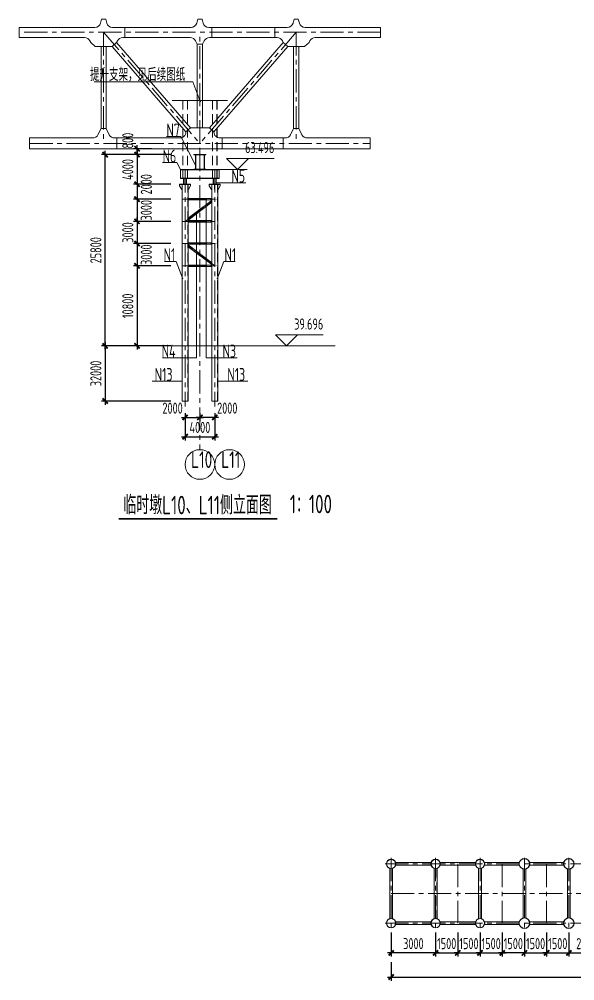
# Model space of a CAD drawing. Extents: x -2876908 to 633791, y -1383861 to 872234.
# Drawn here: x -1513209 to -1438187, y -1079508 to -949781 of the extents above; entities that cross this region are included whole.
import ezdxf
from ezdxf.enums import TextEntityAlignment as Align

# ---------------------------------------------------------------- set-up
doc = ezdxf.new("R2010")
doc.units = 0
doc.header["$LTSCALE"] = 5
doc.header["$MEASUREMENT"] = 0
for name, pattern in [('CENTER', [2, 1.25, -0.25, 0.25, -0.25]), ('DASH', [0.35, 0.25, -0.1]), ('DASHED', [0.75, 0.5, -0.25])]:
    doc.linetypes.add(name, pattern=pattern)
doc.layers.get('0').update_dxf_attribs({"linetype": 'CONTINUOUS', "lineweight": 25})
doc.layers.get('DEFPOINTS').update_dxf_attribs({"color": 35, "linetype": 'CONTINUOUS', "lineweight": 13})
for name, color, linetype, lineweight in [('3中心线', 6, 'CENTER', 18), ('4虚线', 2, 'DASHED', 18), ('5标注', 3, 'CONTINUOUS', 15), ('6文本', 7, 'CONTINUOUS', 15), ('7边界线', 8, 'CONTINUOUS', 15), ('8轮廓线', 4, 'CONTINUOUS', 15), ('DIM', 3, 'CONTINUOUS', 0), ('REIND', 1, 'CONTINUOUS', 0), ('THIN', 7, 'CONTINUOUS', 0)]:
    doc.layers.add(name, color=color, linetype=linetype, lineweight=lineweight)
doc.layers.add('M_Dim', color=3, linetype='CONTINUOUS')
doc.styles.add('TSSD_Dimension', font='tssdeng.shx', dxfattribs={"width": 0.7, "bigfont": 'hztxt.shx'})
doc.styles.add('TSSD_NORM', font='tssdeng.shx', dxfattribs={"width": 0.7, "bigfont": 'hztxt.shx'})
doc.dimstyles.new('SJSYB-(50)$7', dxfattribs={"dimscale": 50, "dimtxt": 3.5, "dimasz": 1.5, "dimexe": 1, "dimexo": 1, "dimgap": 0.65, "dimtad": 1, "dimdec": 0, "dimzin": 0, "dimdsep": 46, "dimtxsty": 'TSSD_NORM', "dimblk": 'OBLIQUE', "dimcen": 0, "dimclrd": 256, "dimclre": 256, "dimclrt": 7, "dimadec": 0, "dimazin": 0, "dimtfac": 1, "dimtdec": 0, "dimtmove": 1, "dimatfit": 3, "dimldrblk": 'NONE', "dimfxl": 4, "dimfxlon": 1, "dimtolj": 1, "dimtzin": 0, "dimlwd": -1, "dimlwe": -1, "dimarcsym": 0})
doc.dimstyles.new('TSSD_100_100', dxfattribs={"dimtxt": 300, "dimasz": 100, "dimexe": 100, "dimexo": 250, "dimgap": 100, "dimtad": 1, "dimdec": 0, "dimzin": 0, "dimdsep": 46, "dimtxsty": 'TSSD_Dimension', "dimblk": 'ARCHTICK', "dimblk1": 'ARCHTICK', "dimblk2": 'ARCHTICK', "dimcen": 0, "dimdle": 100, "dimclrt": 7, "dimadec": 0, "dimazin": 0, "dimtfac": 1, "dimtdec": 0, "dimtix": 1, "dimtmove": 2, "dimatfit": 3, "dimfxl": 1, "dimtolj": 1, "dimtzin": 0, "dimarcsym": 0})

# ---------------------------------------------------------------- blocks, each defined once
blk = doc.blocks.new('LD')
at = {"layer": '3中心线', "ltscale": 500}
for p, q in [((-1150479, 4371), (-1199282, 4371)), ((-1187880, 4371), (-1174880, -10629)), ((-1187880, 4371), (-1187880, -10629)), ((-1174880, -10629), (-1174880, 4371)), ((-1161880, 4371), (-1174880, -10629)), ((-1161880, 4371), (-1161880, -10629)), ((-1197887, -10629), (-1151874, -10629))]:
    blk.add_line(p, q, dxfattribs=at)
at = {"layer": '8轮廓线'}
for p, q in [((-1188165, 6114), (-1188307, 5589)), ((-1188165, 6114), (-1187596, 6114)), ((-1187596, 6114), (-1187455, 5593)), ((-1175165, 6118), (-1175307, 5593)), ((-1175165, 6118), (-1174596, 6118)), ((-1174596, 6118), (-1174454, 5593)), ((-1162165, 6114), (-1162306, 5593)), ((-1162165, 6114), (-1161596, 6114)), ((-1161596, 6114), (-1161454, 5589)), ((-1189079, 4999), (-1199282, 4999)), ((-1199282, 4999), (-1199282, 3649)), ((-1185001, 5003), (-1186682, 5003)), ((-1185001, 5003), (-1176479, 5003)), ((-1185001, 5003), (-1185001, 3653)), ((-1176079, 5003), (-1176479, 5003)), ((-1173282, 5003), (-1173681, 5003)), ((-1164760, 5003), (-1173282, 5003)), ((-1173282, 5003), (-1173282, 3653)), ((-1163078, 5003), (-1164760, 5003)), ((-1164760, 5003), (-1164760, 3653)), ((-1159003, 4999), (-1160681, 4999)), ((-1159003, 4999), (-1150479, 4999)), ((-1150479, 4999), (-1150479, 3649)), ((-1199282, 3649), (-1190758, 3649)), ((-1190458, 3649), (-1190758, 3649)), ((-1189624, 2970), (-1189742, 3206)), ((-1189019, 2446), (-1189624, 2970)), ((-1186741, 2446), (-1186137, 2970)), ((-1186137, 2970), (-1186016, 3210)), ((-1186137, 2970), (-1176169, -8531)), ((-1185301, 3653), (-1185001, 3653)), ((-1176479, 3653), (-1185001, 3653)), ((-1176479, 3653), (-1176179, 3653)), ((-1175463, 3210), (-1175230, 2744)), ((-1175230, 2744), (-1175230, -8531)), ((-1175230, 2744), (-1174530, 2744)), ((-1174297, 3210), (-1174530, 2744)), ((-1174530, 2744), (-1174530, -8531)), ((-1163624, 2970), (-1173591, -8531)), ((-1173282, 3653), (-1173582, 3653)), ((-1173282, 3653), (-1164760, 3653)), ((-1164460, 3653), (-1164760, 3653)), ((-1163624, 2970), (-1163744, 3210)), ((-1163019, 2446), (-1163624, 2970)), ((-1160741, 2446), (-1160137, 2970)), ((-1160137, 2970), (-1160018, 3206)), ((-1159303, 3649), (-1159003, 3649)), ((-1150479, 3649), (-1159003, 3649)), ((-1189019, 2446), (-1186741, 2446)), ((-1188230, 2446), (-1188230, -8636)), ((-1187530, 2446), (-1187530, -8636)), ((-1186741, 2446), (-1176774, -9055)), ((-1163019, 2446), (-1172987, -9055)), ((-1163019, 2446), (-1160741, 2446)), ((-1162230, 2446), (-1162230, -8636)), ((-1161530, 2446), (-1161530, -8636)), ((-1188644, -9463), (-1188230, -8636)), ((-1188230, -8636), (-1187530, -8636)), ((-1187117, -9463), (-1187530, -8636)), ((-1176169, -8531), (-1176774, -9055)), ((-1176774, -9055), (-1176774, -9105)), ((-1176169, -8531), (-1173591, -8531)), ((-1173591, -8531), (-1172987, -9055)), ((-1172987, -9055), (-1172987, -9105)), ((-1162644, -9463), (-1162230, -8636)), ((-1162230, -8636), (-1161530, -8636)), ((-1161117, -9463), (-1161530, -8636)), ((-1197887, -9905), (-1197887, -11353)), ((-1197887, -9905), (-1189659, -9905)), ((-1189659, -9905), (-1189359, -9905)), ((-1186101, -9905), (-1186401, -9905)), ((-1186101, -9905), (-1186101, -11353)), ((-1186101, -9905), (-1177874, -9905)), ((-1177874, -9905), (-1177574, -9905)), ((-1171887, -9905), (-1172187, -9905)), ((-1171887, -9905), (-1171887, -11353)), ((-1163659, -9905), (-1171887, -9905)), ((-1163659, -9905), (-1163359, -9905)), ((-1163659, -9905), (-1163659, -11353)), ((-1160101, -9905), (-1160401, -9905)), ((-1160101, -9905), (-1151874, -9905)), ((-1151874, -9905), (-1151874, -11353)), ((-1186101, -11353), (-1197887, -11353)), ((-1171887, -11353), (-1186101, -11353)), ((-1171887, -11353), (-1160101, -11353)), ((-1151874, -11353), (-1160101, -11353))]:
    blk.add_line(p, q, dxfattribs=at)
for centre, start, end in [((-1189079, 5799), 270, 344.82495), ((-1186682, 5803), 195.17505, 270), ((-1176079, 5803), 270, 344.82495), ((-1173681, 5803), 195.17505, 270), ((-1163078, 5803), 270, 344.82495), ((-1160681, 5799), 195.17505, 270), ((-1190458, 2849), 26.56505, 90), ((-1185301, 2853), 90, 153.43495), ((-1176179, 2853), 26.56505, 90), ((-1173582, 2853), 90, 153.43495), ((-1164460, 2853), 26.56505, 90), ((-1159303, 2849), 90, 153.43495), ((-1189359, -9105), 270, 333.43495), ((-1186401, -9105), 206.56505, 270), ((-1177574, -9105), 269.99825, 0), ((-1172187, -9105), 180, 270.00175), ((-1163359, -9105), 270, 333.43495), ((-1160401, -9105), 206.56505, 270)]:
    blk.add_arc(centre, 800, start, end, dxfattribs=at)
blk = doc.blocks.new('_ArchTick')
at = {"color": 0, "linetype": 'ByBlock', "const_width": 0.5}
blk.add_lwpolyline([(-0.71, -0.71), (0.71, 0.71)], dxfattribs=at)
blk = doc.blocks.new('*D2495')
at = {"layer": 'DEFPOINTS', "color": 0, "transparency": 16777216}
for p in [(-1491472, -993853), (-1501609, -1001292), (-1491472, -1001292)]:
    blk.add_point(p, dxfattribs=at)
at = {"layer": 'DIM', "color": 0, "lineweight": -2, "transparency": 16777216}
for p, q in [((-1501609, -993353), (-1501609, -1001792)), ((-1492722, -993853), (-1502109, -993853)), ((-1492722, -1001292), (-1502109, -1001292))]:
    blk.add_line(p, q, dxfattribs=at)
at = {"layer": 'DIM', "color": 0, "lineweight": -2, "transparency": 16777216, "xscale": 500, "yscale": 500, "zscale": 500}
for p, rotation in [((-1501609, -993853), 90), ((-1501609, -1001292), 270)]:
    blk.add_blockref('_ArchTick', p, dxfattribs=dict(at, rotation=rotation))
at = {"layer": 'DIM', "color": 7, "transparency": 16777216, "insert": (-1502859, -997573), "char_height": 1500, "attachment_point": 5, "rotation": 90, "style": 'TSSD_Dimension'}
blk.add_mtext('\\A1;32000', dxfattribs=at)
blk = doc.blocks.new('*D2496')
at = {"layer": 'DEFPOINTS', "color": 0, "transparency": 16777216}
for p in [(-1491472, -968052), (-1497298, -972052), (-1491472, -972052)]:
    blk.add_point(p, dxfattribs=at)
at = {"layer": 'DIM', "color": 0, "lineweight": -2, "transparency": 16777216}
for p, q in [((-1497298, -967552), (-1497298, -972552)), ((-1492722, -968052), (-1497798, -968052)), ((-1492722, -972052), (-1497798, -972052))]:
    blk.add_line(p, q, dxfattribs=at)
at = {"layer": 'DIM', "color": 0, "lineweight": -2, "transparency": 16777216, "xscale": 500, "yscale": 500, "zscale": 500}
for p, rotation in [((-1497298, -968052), 90), ((-1497298, -972052), 270)]:
    blk.add_blockref('_ArchTick', p, dxfattribs=dict(at, rotation=rotation))
at = {"layer": 'DIM', "color": 7, "transparency": 16777216, "insert": (-1498548, -970052), "char_height": 1500, "attachment_point": 5, "rotation": 90, "style": 'TSSD_Dimension'}
blk.add_mtext('\\A1;4000', dxfattribs=at)
blk = doc.blocks.new('*D2497')
at = {"layer": 'DEFPOINTS', "color": 0, "transparency": 16777216}
for p in [(-1491472, -974052), (-1497298, -977052), (-1491472, -977052)]:
    blk.add_point(p, dxfattribs=at)
at = {"layer": 'DIM', "color": 0, "lineweight": -2, "transparency": 16777216}
for p, q in [((-1492722, -974052), (-1497798, -974052)), ((-1497298, -973552), (-1497298, -977552)), ((-1492722, -977052), (-1497798, -977052))]:
    blk.add_line(p, q, dxfattribs=at)
at = {"layer": 'DIM', "color": 0, "lineweight": -2, "transparency": 16777216, "xscale": 500, "yscale": 500, "zscale": 500}
for p, rotation in [((-1497298, -974052), 90), ((-1497298, -977052), 270)]:
    blk.add_blockref('_ArchTick', p, dxfattribs=dict(at, rotation=rotation))
at = {"layer": 'DIM', "color": 7, "transparency": 16777216, "insert": (-1496048, -975552), "char_height": 1500, "attachment_point": 5, "rotation": 90, "style": 'TSSD_Dimension'}
blk.add_mtext('\\A1;3000', dxfattribs=at)
blk = doc.blocks.new('*D2498')
at = {"layer": 'DEFPOINTS', "color": 0, "transparency": 16777216}
for p in [(-1491472, -977052), (-1497298, -980052), (-1491472, -980052)]:
    blk.add_point(p, dxfattribs=at)
at = {"layer": 'DIM', "color": 0, "lineweight": -2, "transparency": 16777216}
for p, q in [((-1497298, -977052), (-1497298, -976552)), ((-1492722, -977052), (-1497798, -977052)), ((-1497298, -977052), (-1497298, -980052)), ((-1492722, -980052), (-1497798, -980052)), ((-1497298, -980052), (-1497298, -980552))]:
    blk.add_line(p, q, dxfattribs=at)
at = {"layer": 'DIM', "color": 0, "lineweight": -2, "transparency": 16777216, "xscale": 500, "yscale": 500, "zscale": 500}
for p, rotation in [((-1497298, -977052), 270), ((-1497298, -980052), 90)]:
    blk.add_blockref('_ArchTick', p, dxfattribs=dict(at, rotation=rotation))
at = {"layer": 'DIM', "color": 7, "transparency": 16777216, "insert": (-1498548, -978552), "char_height": 1500, "attachment_point": 5, "rotation": 90, "style": 'TSSD_Dimension'}
blk.add_mtext('\\A1;3000', dxfattribs=at)
blk = doc.blocks.new('*D2499')
at = {"layer": 'DEFPOINTS', "color": 0, "transparency": 16777216}
for p in [(-1491472, -980052), (-1497298, -983052), (-1491472, -983052)]:
    blk.add_point(p, dxfattribs=at)
at = {"layer": 'DIM', "color": 0, "lineweight": -2, "transparency": 16777216}
for p, q in [((-1492722, -980052), (-1497798, -980052)), ((-1497298, -979552), (-1497298, -983552)), ((-1492722, -983052), (-1497798, -983052))]:
    blk.add_line(p, q, dxfattribs=at)
at = {"layer": 'DIM', "color": 0, "lineweight": -2, "transparency": 16777216, "xscale": 500, "yscale": 500, "zscale": 500}
for p, rotation in [((-1497298, -980052), 90), ((-1497298, -983052), 270)]:
    blk.add_blockref('_ArchTick', p, dxfattribs=dict(at, rotation=rotation))
at = {"layer": 'DIM', "color": 7, "transparency": 16777216, "insert": (-1496048, -981552), "char_height": 1500, "attachment_point": 5, "rotation": 90, "style": 'TSSD_Dimension'}
blk.add_mtext('\\A1;3000', dxfattribs=at)
blk = doc.blocks.new('*D2500')
at = {"layer": 'DEFPOINTS', "color": 0, "transparency": 16777216}
for p in [(-1491472, -983052), (-1497298, -993852), (-1491472, -993852)]:
    blk.add_point(p, dxfattribs=at)
at = {"layer": 'DIM', "color": 0, "lineweight": -2, "transparency": 16777216}
for p, q in [((-1492722, -983052), (-1497798, -983052)), ((-1497298, -982552), (-1497298, -994352)), ((-1492722, -993852), (-1497798, -993852))]:
    blk.add_line(p, q, dxfattribs=at)
at = {"layer": 'DIM', "color": 0, "lineweight": -2, "transparency": 16777216, "xscale": 500, "yscale": 500, "zscale": 500}
for p, rotation in [((-1497298, -983052), 90), ((-1497298, -993852), 270)]:
    blk.add_blockref('_ArchTick', p, dxfattribs=dict(at, rotation=rotation))
at = {"layer": 'DIM', "color": 7, "transparency": 16777216, "insert": (-1498548, -988452), "char_height": 1500, "attachment_point": 5, "rotation": 90, "style": 'TSSD_Dimension'}
blk.add_mtext('\\A1;10800', dxfattribs=at)
blk = doc.blocks.new('*D2501')
at = {"layer": 'DEFPOINTS', "color": 0, "transparency": 16777216}
for p in [(-1497298, -967252), (-1494105, -967252), (-1494105, -968052)]:
    blk.add_point(p, dxfattribs=at)
at = {"layer": 'DIM', "color": 0, "lineweight": -2, "transparency": 16777216}
for p, q in [((-1495355, -967252), (-1497798, -967252)), ((-1497298, -967252), (-1497298, -966752)), ((-1497298, -968052), (-1497298, -967252)), ((-1495355, -968052), (-1497798, -968052)), ((-1497298, -968052), (-1497298, -968552))]:
    blk.add_line(p, q, dxfattribs=at)
at = {"layer": 'DIM', "color": 0, "lineweight": -2, "transparency": 16777216, "xscale": 500, "yscale": 500, "zscale": 500}
for p, rotation in [((-1497298, -967252), 270), ((-1497298, -968052), 90)]:
    blk.add_blockref('_ArchTick', p, dxfattribs=dict(at, rotation=rotation))
at = {"layer": 'DIM', "color": 7, "transparency": 16777216, "insert": (-1498548, -966162), "char_height": 1500, "attachment_point": 5, "rotation": 90, "style": 'TSSD_Dimension'}
blk.add_mtext('\\A1;800', dxfattribs=at)
blk = doc.blocks.new('*D2502')
at = {"layer": 'DEFPOINTS', "color": 0, "transparency": 16777216}
for p in [(-1501609, -968052), (-1494105, -968052), (-1494105, -993852)]:
    blk.add_point(p, dxfattribs=at)
at = {"layer": 'DIM', "color": 0, "lineweight": -2, "transparency": 16777216}
for p, q in [((-1501609, -994352), (-1501609, -967552)), ((-1495355, -968052), (-1502109, -968052)), ((-1495355, -993852), (-1502109, -993852))]:
    blk.add_line(p, q, dxfattribs=at)
at = {"layer": 'DIM', "color": 0, "lineweight": -2, "transparency": 16777216, "xscale": 500, "yscale": 500, "zscale": 500}
for p, rotation in [((-1501609, -968052), 90), ((-1501609, -993852), 270)]:
    blk.add_blockref('_ArchTick', p, dxfattribs=dict(at, rotation=rotation))
at = {"layer": 'DIM', "color": 7, "transparency": 16777216, "insert": (-1502859, -980952), "char_height": 1500, "attachment_point": 5, "rotation": 90, "style": 'TSSD_Dimension'}
blk.add_mtext('\\A1;25800', dxfattribs=at)
blk = doc.blocks.new('*D2503')
at = {"layer": 'DEFPOINTS', "color": 0, "transparency": 16777216}
for p in [(-1490807, -1001692), (-1488807, -1001692), (-1488807, -1003500)]:
    blk.add_point(p, dxfattribs=at)
at = {"layer": 'DIM', "color": 0, "lineweight": -2, "transparency": 16777216}
for p, q in [((-1491307, -1003500), (-1488307, -1003500)), ((-1490807, -1002942), (-1490807, -1004000)), ((-1488807, -1002942), (-1488807, -1004000))]:
    blk.add_line(p, q, dxfattribs=at)
at = {"layer": 'DIM', "color": 0, "lineweight": -2, "transparency": 16777216, "xscale": 500, "yscale": 500, "zscale": 500, "rotation": 180}
blk.add_blockref('_ArchTick', (-1490807, -1003500), dxfattribs=at)
at = {"layer": 'DIM', "color": 0, "lineweight": -2, "transparency": 16777216, "xscale": 500, "yscale": 500, "zscale": 500}
blk.add_blockref('_ArchTick', (-1488807, -1003500), dxfattribs=at)
at = {"layer": 'DIM', "color": 7, "transparency": 16777216, "insert": (-1492501, -1002250), "char_height": 1500, "attachment_point": 5, "style": 'TSSD_Dimension'}
blk.add_mtext('\\A1;2000', dxfattribs=at)
blk = doc.blocks.new('*D2504')
at = {"layer": 'DEFPOINTS', "color": 0, "transparency": 16777216}
for p in [(-1488807, -1001692), (-1486807, -1001692), (-1488807, -1003500)]:
    blk.add_point(p, dxfattribs=at)
at = {"layer": 'DIM', "color": 0, "lineweight": -2, "transparency": 16777216}
for p, q in [((-1486307, -1003500), (-1489307, -1003500)), ((-1488807, -1002942), (-1488807, -1004000)), ((-1486807, -1002942), (-1486807, -1004000))]:
    blk.add_line(p, q, dxfattribs=at)
at = {"layer": 'DIM', "color": 0, "lineweight": -2, "transparency": 16777216, "xscale": 500, "yscale": 500, "zscale": 500, "rotation": 180}
blk.add_blockref('_ArchTick', (-1488807, -1003500), dxfattribs=at)
at = {"layer": 'DIM', "color": 0, "lineweight": -2, "transparency": 16777216, "xscale": 500, "yscale": 500, "zscale": 500}
blk.add_blockref('_ArchTick', (-1486807, -1003500), dxfattribs=at)
at = {"layer": 'DIM', "color": 7, "transparency": 16777216, "insert": (-1485113, -1002250), "char_height": 1500, "attachment_point": 5, "style": 'TSSD_Dimension'}
blk.add_mtext('\\A1;2000', dxfattribs=at)
blk = doc.blocks.new('*D2505')
at = {"layer": 'DEFPOINTS', "color": 0, "transparency": 16777216}
for p in [(-1490807, -1001692), (-1486807, -1001692), (-1486807, -1006101)]:
    blk.add_point(p, dxfattribs=at)
at = {"layer": 'DIM', "color": 0, "lineweight": -2, "transparency": 16777216}
for p, q in [((-1490807, -1002942), (-1490807, -1006601)), ((-1486807, -1002942), (-1486807, -1006601)), ((-1491307, -1006101), (-1486307, -1006101))]:
    blk.add_line(p, q, dxfattribs=at)
at = {"layer": 'DIM', "color": 0, "lineweight": -2, "transparency": 16777216, "xscale": 500, "yscale": 500, "zscale": 500, "rotation": 180}
blk.add_blockref('_ArchTick', (-1490807, -1006101), dxfattribs=at)
at = {"layer": 'DIM', "color": 0, "lineweight": -2, "transparency": 16777216, "xscale": 500, "yscale": 500, "zscale": 500}
blk.add_blockref('_ArchTick', (-1486807, -1006101), dxfattribs=at)
at = {"layer": 'DIM', "color": 7, "transparency": 16777216, "insert": (-1488807, -1004851), "char_height": 1500, "attachment_point": 5, "style": 'TSSD_Dimension'}
blk.add_mtext('\\A1;4000', dxfattribs=at)
blk = doc.blocks.new('_None')
blk = doc.blocks.new('_Oblique')
at = {"color": 0, "linetype": 'ByBlock', "lineweight": -2}
blk.add_line((-0.5, -0.5), (0.5, 0.5), dxfattribs=at)
blk = doc.blocks.new('*D2515')
at = {"layer": 'DEFPOINTS', "color": 0, "transparency": 16777216}
for p in [(-1491472, -972052), (-1497298, -974052), (-1491472, -974052)]:
    blk.add_point(p, dxfattribs=at)
at = {"layer": 'DIM', "color": 0, "lineweight": -2, "transparency": 16777216}
for p, q in [((-1497298, -971552), (-1497298, -974552)), ((-1492722, -972052), (-1497798, -972052)), ((-1492722, -974052), (-1497798, -974052))]:
    blk.add_line(p, q, dxfattribs=at)
at = {"layer": 'DIM', "color": 0, "lineweight": -2, "transparency": 16777216, "xscale": 500, "yscale": 500, "zscale": 500}
for p, rotation in [((-1497298, -972052), 90), ((-1497298, -974052), 270)]:
    blk.add_blockref('_ArchTick', p, dxfattribs=dict(at, rotation=rotation))
at = {"layer": 'DIM', "color": 7, "transparency": 16777216, "insert": (-1496048, -972052), "char_height": 1500, "attachment_point": 5, "rotation": 90, "style": 'TSSD_Dimension'}
blk.add_mtext('\\A1;2000', dxfattribs=at)
blk = doc.blocks.new('*D2533')
at = {"layer": 'DEFPOINTS', "color": 0, "transparency": 16777216}
for p in [(-1456985, -1071738), (-1453985, -1071738), (-1453985, -1075746)]:
    blk.add_point(p, dxfattribs=at)
at = {"layer": 'DIM', "color": 0, "lineweight": -2, "transparency": 16777216}
for p, q in [((-1456985, -1072988), (-1456985, -1076246)), ((-1453985, -1072988), (-1453985, -1076246)), ((-1456985, -1075746), (-1457485, -1075746)), ((-1456985, -1075746), (-1453985, -1075746)), ((-1453985, -1075746), (-1453485, -1075746))]:
    blk.add_line(p, q, dxfattribs=at)
at = {"layer": 'DIM', "color": 0, "lineweight": -2, "transparency": 16777216, "xscale": 500, "yscale": 500, "zscale": 500}
blk.add_blockref('_ArchTick', (-1456985, -1075746), dxfattribs=at)
at = {"layer": 'DIM', "color": 0, "lineweight": -2, "transparency": 16777216, "xscale": 500, "yscale": 500, "zscale": 500, "rotation": 180}
blk.add_blockref('_ArchTick', (-1453985, -1075746), dxfattribs=at)
at = {"layer": 'DIM', "color": 7, "transparency": 16777216, "insert": (-1455485, -1074496), "char_height": 1500, "attachment_point": 5, "style": 'TSSD_Dimension'}
blk.add_mtext('\\A1;1500', dxfattribs=at)
blk = doc.blocks.new('*D2534')
at = {"layer": 'DEFPOINTS', "color": 0, "transparency": 16777216}
for p in [(-1438985, -1071738), (-1434185, -1071738), (-1434185, -1075746)]:
    blk.add_point(p, dxfattribs=at)
at = {"layer": 'DIM', "color": 0, "lineweight": -2, "transparency": 16777216}
for p, q in [((-1438985, -1072988), (-1438985, -1076246)), ((-1434185, -1072988), (-1434185, -1076246)), ((-1439485, -1075746), (-1433685, -1075746))]:
    blk.add_line(p, q, dxfattribs=at)
at = {"layer": 'DIM', "color": 0, "lineweight": -2, "transparency": 16777216, "xscale": 500, "yscale": 500, "zscale": 500, "rotation": 180}
blk.add_blockref('_ArchTick', (-1438985, -1075746), dxfattribs=at)
at = {"layer": 'DIM', "color": 0, "lineweight": -2, "transparency": 16777216, "xscale": 500, "yscale": 500, "zscale": 500}
blk.add_blockref('_ArchTick', (-1434185, -1075746), dxfattribs=at)
at = {"layer": 'DIM', "color": 7, "transparency": 16777216, "insert": (-1436585, -1074496), "char_height": 1500, "attachment_point": 5, "style": 'TSSD_Dimension'}
blk.add_mtext('\\A1;2400', dxfattribs=at)
blk = doc.blocks.new('*D2536')
at = {"layer": 'DEFPOINTS', "color": 0, "transparency": 16777216}
for p in [(-1450985, -1071738), (-1447985, -1071738), (-1447985, -1075746)]:
    blk.add_point(p, dxfattribs=at)
at = {"layer": 'DIM', "color": 0, "lineweight": -2, "transparency": 16777216}
for p, q in [((-1450985, -1072988), (-1450985, -1076246)), ((-1447985, -1072988), (-1447985, -1076246)), ((-1450985, -1075746), (-1451485, -1075746)), ((-1450985, -1075746), (-1447985, -1075746)), ((-1447985, -1075746), (-1447485, -1075746))]:
    blk.add_line(p, q, dxfattribs=at)
at = {"layer": 'DIM', "color": 0, "lineweight": -2, "transparency": 16777216, "xscale": 500, "yscale": 500, "zscale": 500}
blk.add_blockref('_ArchTick', (-1450985, -1075746), dxfattribs=at)
at = {"layer": 'DIM', "color": 0, "lineweight": -2, "transparency": 16777216, "xscale": 500, "yscale": 500, "zscale": 500, "rotation": 180}
blk.add_blockref('_ArchTick', (-1447985, -1075746), dxfattribs=at)
at = {"layer": 'DIM', "color": 7, "transparency": 16777216, "insert": (-1449485, -1074496), "char_height": 1500, "attachment_point": 5, "style": 'TSSD_Dimension'}
blk.add_mtext('\\A1;1500', dxfattribs=at)
blk = doc.blocks.new('*D2537')
at = {"layer": 'DEFPOINTS', "color": 0, "transparency": 16777216}
for p in [(-1444985, -1071738), (-1441985, -1071738), (-1441985, -1075746)]:
    blk.add_point(p, dxfattribs=at)
at = {"layer": 'DIM', "color": 0, "lineweight": -2, "transparency": 16777216}
for p, q in [((-1444985, -1072988), (-1444985, -1076246)), ((-1441985, -1072988), (-1441985, -1076246)), ((-1444985, -1075746), (-1445485, -1075746)), ((-1444985, -1075746), (-1441985, -1075746)), ((-1441985, -1075746), (-1441485, -1075746))]:
    blk.add_line(p, q, dxfattribs=at)
at = {"layer": 'DIM', "color": 0, "lineweight": -2, "transparency": 16777216, "xscale": 500, "yscale": 500, "zscale": 500}
blk.add_blockref('_ArchTick', (-1444985, -1075746), dxfattribs=at)
at = {"layer": 'DIM', "color": 0, "lineweight": -2, "transparency": 16777216, "xscale": 500, "yscale": 500, "zscale": 500, "rotation": 180}
blk.add_blockref('_ArchTick', (-1441985, -1075746), dxfattribs=at)
at = {"layer": 'DIM', "color": 7, "transparency": 16777216, "insert": (-1443485, -1074496), "char_height": 1500, "attachment_point": 5, "style": 'TSSD_Dimension'}
blk.add_mtext('\\A1;1500', dxfattribs=at)
blk = doc.blocks.new('*D2544')
at = {"layer": 'DEFPOINTS', "color": 0, "transparency": 16777216}
for p in [(-1447985, -1071738), (-1444985, -1071738), (-1447985, -1075746)]:
    blk.add_point(p, dxfattribs=at)
at = {"layer": 'DIM', "color": 0, "lineweight": -2, "transparency": 16777216}
for p, q in [((-1447985, -1072988), (-1447985, -1076246)), ((-1444985, -1072988), (-1444985, -1076246)), ((-1447985, -1075746), (-1448485, -1075746)), ((-1444985, -1075746), (-1447985, -1075746)), ((-1444985, -1075746), (-1444485, -1075746))]:
    blk.add_line(p, q, dxfattribs=at)
at = {"layer": 'DIM', "color": 0, "lineweight": -2, "transparency": 16777216, "xscale": 500, "yscale": 500, "zscale": 500}
blk.add_blockref('_ArchTick', (-1447985, -1075746), dxfattribs=at)
at = {"layer": 'DIM', "color": 0, "lineweight": -2, "transparency": 16777216, "xscale": 500, "yscale": 500, "zscale": 500, "rotation": 180}
blk.add_blockref('_ArchTick', (-1444985, -1075746), dxfattribs=at)
at = {"layer": 'DIM', "color": 7, "transparency": 16777216, "insert": (-1446485, -1074496), "char_height": 1500, "attachment_point": 5, "style": 'TSSD_Dimension'}
blk.add_mtext('\\A1;1500', dxfattribs=at)
blk = doc.blocks.new('*D2548')
at = {"layer": 'DEFPOINTS', "color": 0, "transparency": 16777216}
for p in [(-1453985, -1071738), (-1450985, -1071738), (-1450985, -1075746)]:
    blk.add_point(p, dxfattribs=at)
at = {"layer": 'DIM', "color": 0, "lineweight": -2, "transparency": 16777216}
for p, q in [((-1453985, -1072988), (-1453985, -1076246)), ((-1450985, -1072988), (-1450985, -1076246)), ((-1453985, -1075746), (-1454485, -1075746)), ((-1453985, -1075746), (-1450985, -1075746)), ((-1450985, -1075746), (-1450485, -1075746))]:
    blk.add_line(p, q, dxfattribs=at)
at = {"layer": 'DIM', "color": 0, "lineweight": -2, "transparency": 16777216, "xscale": 500, "yscale": 500, "zscale": 500}
blk.add_blockref('_ArchTick', (-1453985, -1075746), dxfattribs=at)
at = {"layer": 'DIM', "color": 0, "lineweight": -2, "transparency": 16777216, "xscale": 500, "yscale": 500, "zscale": 500, "rotation": 180}
blk.add_blockref('_ArchTick', (-1450985, -1075746), dxfattribs=at)
at = {"layer": 'DIM', "color": 7, "transparency": 16777216, "insert": (-1452485, -1074496), "char_height": 1500, "attachment_point": 5, "style": 'TSSD_Dimension'}
blk.add_mtext('\\A1;1500', dxfattribs=at)
blk = doc.blocks.new('*D2549')
at = {"layer": 'DEFPOINTS', "color": 0, "transparency": 16777216}
for p in [(-1441985, -1071738), (-1438985, -1071738), (-1438985, -1075746)]:
    blk.add_point(p, dxfattribs=at)
at = {"layer": 'DIM', "color": 0, "lineweight": -2, "transparency": 16777216}
for p, q in [((-1441985, -1072988), (-1441985, -1076246)), ((-1438985, -1072988), (-1438985, -1076246)), ((-1441985, -1075746), (-1442485, -1075746)), ((-1441985, -1075746), (-1438985, -1075746)), ((-1438985, -1075746), (-1438485, -1075746))]:
    blk.add_line(p, q, dxfattribs=at)
at = {"layer": 'DIM', "color": 0, "lineweight": -2, "transparency": 16777216, "xscale": 500, "yscale": 500, "zscale": 500}
blk.add_blockref('_ArchTick', (-1441985, -1075746), dxfattribs=at)
at = {"layer": 'DIM', "color": 0, "lineweight": -2, "transparency": 16777216, "xscale": 500, "yscale": 500, "zscale": 500, "rotation": 180}
blk.add_blockref('_ArchTick', (-1438985, -1075746), dxfattribs=at)
at = {"layer": 'DIM', "color": 7, "transparency": 16777216, "insert": (-1440485, -1074496), "char_height": 1500, "attachment_point": 5, "style": 'TSSD_Dimension'}
blk.add_mtext('\\A1;1500', dxfattribs=at)
blk = doc.blocks.new('*D2551')
at = {"layer": 'DEFPOINTS', "color": 0, "transparency": 16777216}
for p in [(-1462985, -1071738), (-1456985, -1071738), (-1462985, -1075746)]:
    blk.add_point(p, dxfattribs=at)
at = {"layer": 'DIM', "color": 0, "lineweight": -2, "transparency": 16777216}
for p, q in [((-1462985, -1072988), (-1462985, -1076246)), ((-1456985, -1072988), (-1456985, -1076246)), ((-1456485, -1075746), (-1463485, -1075746))]:
    blk.add_line(p, q, dxfattribs=at)
at = {"layer": 'DIM', "color": 0, "lineweight": -2, "transparency": 16777216, "xscale": 500, "yscale": 500, "zscale": 500, "rotation": 180}
blk.add_blockref('_ArchTick', (-1462985, -1075746), dxfattribs=at)
at = {"layer": 'DIM', "color": 0, "lineweight": -2, "transparency": 16777216, "xscale": 500, "yscale": 500, "zscale": 500}
blk.add_blockref('_ArchTick', (-1456985, -1075746), dxfattribs=at)
at = {"layer": 'DIM', "color": 7, "transparency": 16777216, "insert": (-1459985, -1074496), "char_height": 1500, "attachment_point": 5, "style": 'TSSD_Dimension'}
blk.add_mtext('\\A1;3000', dxfattribs=at)
blk = doc.blocks.new('*D2552')
at = {"layer": 'DEFPOINTS', "color": 0, "transparency": 16777216}
for p in [(-1462985, -1075746), (-1405385, -1075746), (-1405385, -1079008)]:
    blk.add_point(p, dxfattribs=at)
at = {"layer": 'DIM', "color": 0, "lineweight": -2, "transparency": 16777216}
for p, q in [((-1462985, -1076996), (-1462985, -1079508)), ((-1405385, -1076996), (-1405385, -1079508)), ((-1463485, -1079008), (-1404885, -1079008))]:
    blk.add_line(p, q, dxfattribs=at)
at = {"layer": 'DIM', "color": 0, "lineweight": -2, "transparency": 16777216, "xscale": 500, "yscale": 500, "zscale": 500, "rotation": 180}
blk.add_blockref('_ArchTick', (-1462985, -1079008), dxfattribs=at)
at = {"layer": 'DIM', "color": 0, "lineweight": -2, "transparency": 16777216, "xscale": 500, "yscale": 500, "zscale": 500}
blk.add_blockref('_ArchTick', (-1405385, -1079008), dxfattribs=at)
at = {"layer": 'DIM', "color": 7, "transparency": 16777216, "insert": (-1434185, -1077758), "char_height": 1500, "attachment_point": 5, "style": 'TSSD_Dimension'}
blk.add_mtext('\\A1;28800', dxfattribs=at)

msp = doc.modelspace()

# ---------------------------------------------------------------- linework, layer by layer
at = {"layer": '3中心线', "ltscale": 500}
for p, q in [((-1488807.186, -967148.089), (-1488807.186, -1007855.189)), ((-1490807.186, -970052.089), (-1490807.186, -1002021.069)), ((-1486807.186, -970052.089), (-1486807.186, -1002021.069)), ((-1491122.186, -974052.089), (-1486492.186, -974052.089)), ((-1490807.186, -977052.089), (-1486807.186, -974052.089)), ((-1491122.186, -977052.089), (-1486492.186, -977052.089)), ((-1491122.186, -980052.089), (-1486492.186, -980052.089)), ((-1486807.186, -983052.089), (-1490807.186, -980052.089)), ((-1491122.186, -983052.089), (-1486492.186, -983052.089)), ((-1463785.42, -1063738.15), (-1404755.433, -1063738.15)), ((-1462985.42, -1062938.15), (-1462985.42, -1072538.15)), ((-1456985.42, -1062938.15), (-1456985.42, -1072538.15)), ((-1453985.42, -1063738.15), (-1453985.42, -1071738.15)), ((-1450985.42, -1062938.15), (-1450985.42, -1072538.15)), ((-1447985.42, -1063738.15), (-1447985.42, -1071738.15)), ((-1444985.42, -1062938.15), (-1444985.42, -1072538.15)), ((-1441985.42, -1063738.15), (-1441985.42, -1071738.15)), ((-1438985.42, -1062938.15), (-1438985.42, -1072538.15)), ((-1462985.42, -1067738.15), (-1405385.433, -1067738.15)), ((-1463785.42, -1071738.15), (-1405385.433, -1071738.15))]:
    msp.add_line(p, q, dxfattribs=at)
at = {"layer": '4虚线', "ltscale": 500}
for p, q in [((-1491122.186, -960723.942), (-1491122.186, -971252.089)), ((-1491112.186, -960723.942), (-1491112.186, -971252.089)), ((-1490502.186, -960723.942), (-1490502.186, -971252.089)), ((-1490492.186, -960723.942), (-1490492.186, -971252.089)), ((-1487122.186, -960723.942), (-1487122.186, -971222.089)), ((-1487112.186, -960723.942), (-1487112.186, -971222.089)), ((-1486502.186, -960723.942), (-1486502.186, -971222.089)), ((-1486492.186, -960723.942), (-1486492.186, -971222.089)), ((-1491195.186, -1001292.427), (-1491195.186, -972082.089)), ((-1490419.186, -1001292.427), (-1490419.186, -972082.089)), ((-1487195.186, -1001292.427), (-1487195.186, -972082.089)), ((-1486419.186, -1001292.427), (-1486419.186, -972082.089)), ((-1490407.186, -973961.089), (-1487207.186, -973961.089)), ((-1490407.186, -974143.089), (-1487207.186, -974143.089)), ((-1490407.186, -976638.339), (-1487207.186, -974238.339)), ((-1490407.186, -976865.839), (-1487207.186, -974465.839)), ((-1490407.186, -976961.089), (-1487207.186, -976961.089)), ((-1490407.186, -977143.089), (-1487207.186, -977143.089)), ((-1490407.186, -979961.089), (-1487207.186, -979961.089)), ((-1490407.186, -980143.089), (-1487207.186, -980143.089)), ((-1487207.186, -982638.339), (-1490407.186, -980238.339)), ((-1487207.186, -982865.839), (-1490407.186, -980465.839)), ((-1490407.186, -982961.089), (-1487207.186, -982961.089)), ((-1490407.186, -983143.089), (-1487207.186, -983143.089)), ((-1462382.282, -1063556.15), (-1457588.559, -1063556.15)), ((-1456382.282, -1063556.15), (-1451588.559, -1063556.15)), ((-1450382.282, -1063556.15), (-1445682.038, -1063556.15)), ((-1444288.803, -1063556.15), (-1439682.038, -1063556.15)), ((-1463167.42, -1064341.288), (-1463167.42, -1071135.011)), ((-1462803.42, -1064341.288), (-1462803.42, -1071135.011)), ((-1462382.282, -1063920.15), (-1457588.559, -1063920.15)), ((-1457167.42, -1064341.288), (-1457167.42, -1071135.011)), ((-1456803.42, -1064341.288), (-1456803.42, -1071135.011)), ((-1456382.282, -1063920.15), (-1451588.559, -1063920.15)), ((-1451167.42, -1064341.288), (-1451167.42, -1071135.011)), ((-1450803.42, -1064341.288), (-1450803.42, -1071135.011)), ((-1450382.282, -1063920.15), (-1445682.038, -1063920.15)), ((-1445167.42, -1064434.767), (-1445167.42, -1071041.532)), ((-1444803.42, -1064434.767), (-1444803.42, -1071041.532)), ((-1444288.803, -1063920.15), (-1439682.038, -1063920.15)), ((-1439167.42, -1064434.767), (-1439167.42, -1071041.532)), ((-1438803.42, -1064434.767), (-1438803.42, -1071041.532)), ((-1462382.282, -1071556.15), (-1457588.559, -1071556.15)), ((-1462382.282, -1071920.15), (-1457588.559, -1071920.15)), ((-1456382.282, -1071556.15), (-1451588.559, -1071556.15)), ((-1456382.282, -1071920.15), (-1451588.559, -1071920.15)), ((-1450382.282, -1071556.15), (-1445682.038, -1071556.15)), ((-1450382.282, -1071920.15), (-1445682.038, -1071920.15)), ((-1444288.803, -1071556.15), (-1439682.038, -1071556.15)), ((-1444288.803, -1071920.15), (-1439682.038, -1071920.15))]:
    msp.add_line(p, q, dxfattribs=at)
at = {"layer": '5标注'}
for p, q in [((-1489762.504, -958206.895), (-1503091.755, -958206.895)), ((-1488807.186, -960723.942), (-1489762.504, -958206.895)), ((-1493332.43, -965602.722), (-1491388.387, -965602.722)), ((-1491388.387, -965602.722), (-1489407.186, -969492.302)), ((-1493848.516, -969122.703), (-1491904.473, -969122.703)), ((-1491904.473, -969122.703), (-1491407.186, -970052.089)), ((-1486607.186, -971839.966), (-1482604.754, -971839.966)), ((-1491207.186, -998620.52), (-1495274.533, -998620.52)), ((-1486407.186, -998620.52), (-1482339.839, -998620.52))]:
    msp.add_line(p, q, dxfattribs=at)
at = {"layer": '5标注', "linetype": 'DASH', "ltscale": 100, "const_width": 30, "flags": 128}
for points in [[(-1491207.186, -974052.089), (-1490407.186, -974052.089)], [(-1487207.186, -974052.089), (-1486407.186, -974052.089)], [(-1491207.186, -977052.089), (-1490407.186, -977052.089)], [(-1487207.186, -977052.089), (-1486407.186, -977052.089)], [(-1491207.186, -980052.089), (-1490407.186, -980052.089)], [(-1487207.186, -980052.089), (-1486407.186, -980052.089)], [(-1491207.186, -983052.089), (-1490407.186, -983052.089)], [(-1487207.186, -983052.089), (-1486407.186, -983052.089)]]:
    msp.add_lwpolyline(points, dxfattribs=at)
at = {"layer": '5标注'}
for points in [[(-1487942.434, -974052.089), (-1487942.434, -995466.095), (-1483799.672, -995466.095)], [(-1489278.39, -975905.493), (-1489278.39, -995466.095), (-1493844.491, -995466.095)]]:
    msp.add_lwpolyline(points, dxfattribs=at)
for centre in [(-1488807.186, -1009855.189), (-1484807.186, -1009855.189)]:
    msp.add_circle(centre, 2000, dxfattribs=at)
at = {"layer": '7边界线'}
msp.add_line((-1500160.979, -993852.089), (-1470541.477, -993852.089), dxfattribs=at)
at = {"layer": '8轮廓线'}
for p, q in [((-1491407.186, -971252.089), (-1491407.186, -970052.089)), ((-1491407.186, -970052.089), (-1486207.186, -970052.089)), ((-1491407.186, -970082.089), (-1486207.186, -970082.089)), ((-1486207.186, -971252.089), (-1486207.186, -970052.089)), ((-1491407.186, -971222.089), (-1486207.186, -971222.089)), ((-1491407.186, -971252.089), (-1486207.186, -971252.089)), ((-1491557.186, -972082.089), (-1491557.186, -972052.089)), ((-1491557.186, -972052.089), (-1490057.186, -972052.089)), ((-1490057.186, -972082.089), (-1491557.186, -972082.089)), ((-1491557.186, -972082.089), (-1491557.186, -972252.089)), ((-1491557.186, -972252.089), (-1491257.186, -972732.089)), ((-1491257.186, -972732.089), (-1491207.186, -972732.089)), ((-1491207.186, -1001292.427), (-1491207.186, -972082.089)), ((-1490817.186, -972082.089), (-1490817.186, -972732.089)), ((-1490797.186, -972732.089), (-1490817.186, -972732.089)), ((-1490797.186, -972082.089), (-1490797.186, -972732.089)), ((-1490407.186, -1001292.427), (-1490407.186, -972082.089)), ((-1490341.481, -972732.089), (-1490407.186, -972732.089)), ((-1490057.186, -972252.089), (-1490341.481, -972732.089)), ((-1490057.186, -972082.089), (-1490057.186, -972052.089)), ((-1490057.186, -972082.089), (-1490057.186, -972252.089)), ((-1487557.186, -972082.089), (-1487557.186, -972052.089)), ((-1487557.186, -972052.089), (-1486057.186, -972052.089)), ((-1486057.186, -972082.089), (-1487557.186, -972082.089)), ((-1487557.186, -972082.089), (-1487557.186, -972252.089)), ((-1487557.186, -972252.089), (-1487257.186, -972732.089)), ((-1487257.186, -972732.089), (-1487207.186, -972732.089)), ((-1487207.186, -972052.089), (-1486407.186, -972052.089)), ((-1487207.186, -1001292.427), (-1487207.186, -972082.089)), ((-1486817.186, -972082.089), (-1486817.186, -972732.089)), ((-1486797.186, -972732.089), (-1486817.186, -972732.089)), ((-1486797.186, -972082.089), (-1486797.186, -972732.089)), ((-1486407.186, -1001292.427), (-1486407.186, -972082.089)), ((-1486341.481, -972732.089), (-1486407.186, -972732.089)), ((-1486057.186, -972252.089), (-1486341.481, -972732.089)), ((-1486057.186, -972082.089), (-1486057.186, -972052.089)), ((-1486057.186, -972082.089), (-1486057.186, -972252.089)), ((-1490407.186, -973955.089), (-1487207.186, -973955.089)), ((-1490407.186, -974149.089), (-1487207.186, -974149.089)), ((-1490407.186, -976630.839), (-1487207.186, -974230.839)), ((-1490407.186, -976873.339), (-1487207.186, -974473.339)), ((-1490407.186, -976955.089), (-1487207.186, -976955.089)), ((-1490407.186, -977149.089), (-1487207.186, -977149.089)), ((-1490407.186, -979955.089), (-1487207.186, -979955.089)), ((-1490407.186, -980149.089), (-1487207.186, -980149.089)), ((-1487207.186, -982630.839), (-1490407.186, -980230.839)), ((-1487207.186, -982873.339), (-1490407.186, -980473.339)), ((-1490407.186, -982955.089), (-1487207.186, -982955.089)), ((-1490407.186, -983149.089), (-1487207.186, -983149.089)), ((-1491207.186, -1001292.427), (-1490407.186, -1001292.427)), ((-1487207.186, -1001292.427), (-1486407.186, -1001292.427)), ((-1462386.034, -1063544.15), (-1457584.806, -1063544.15)), ((-1456386.034, -1063544.15), (-1451584.806, -1063544.15)), ((-1450386.034, -1063544.15), (-1445678.792, -1063544.15)), ((-1444292.049, -1063544.15), (-1439678.792, -1063544.15)), ((-1463179.42, -1064337.536), (-1463179.42, -1071138.764)), ((-1462791.42, -1064337.536), (-1462791.42, -1071138.764)), ((-1462386.034, -1063932.15), (-1457584.806, -1063932.15)), ((-1457179.42, -1064337.536), (-1457179.42, -1071138.764)), ((-1456791.42, -1064337.536), (-1456791.42, -1071138.764)), ((-1456386.034, -1063932.15), (-1451584.806, -1063932.15)), ((-1451179.42, -1064337.536), (-1451179.42, -1071138.764)), ((-1450791.42, -1064337.536), (-1450791.42, -1071138.764)), ((-1450386.034, -1063932.15), (-1445678.792, -1063932.15)), ((-1445179.42, -1064431.521), (-1445179.42, -1071044.778)), ((-1444791.42, -1064431.521), (-1444791.42, -1071044.778)), ((-1444292.049, -1063932.15), (-1439678.792, -1063932.15)), ((-1439179.42, -1064431.521), (-1439179.42, -1071044.778)), ((-1438791.42, -1064431.521), (-1438791.42, -1071044.778)), ((-1462386.034, -1071544.15), (-1457584.806, -1071544.15)), ((-1456386.034, -1071544.15), (-1451584.806, -1071544.15)), ((-1450386.034, -1071544.15), (-1445678.792, -1071544.15)), ((-1444292.049, -1071544.15), (-1439678.792, -1071544.15)), ((-1462386.034, -1071932.15), (-1457584.806, -1071932.15)), ((-1456386.034, -1071932.15), (-1451584.806, -1071932.15)), ((-1450386.034, -1071932.15), (-1445678.792, -1071932.15)), ((-1444292.049, -1071932.15), (-1439678.792, -1071932.15))]:
    msp.add_line(p, q, dxfattribs=at)
for points in [[(-1489607.186, -970052.089), (-1488007.186, -970052.089), (-1488007.186, -970022.089), (-1488207.186, -970022.089), (-1488207.186, -968082.089), (-1488007.186, -968082.089), (-1488007.186, -968052.089), (-1489607.186, -968052.089), (-1489607.186, -968082.089), (-1489407.186, -968082.089), (-1489407.186, -970022.089), (-1489607.186, -970022.089)], [(-1489377.186, -970022.089), (-1488237.186, -970022.089), (-1488237.186, -968082.089), (-1489377.186, -968082.089)], [(-1491107.186, -972052.089), (-1490507.186, -972052.089), (-1490507.186, -972024.089), (-1490607.186, -972024.089), (-1490607.186, -971280.089), (-1490507.186, -971280.089), (-1490507.186, -971252.089), (-1491107.186, -971252.089), (-1491107.186, -971280.089), (-1491007.186, -971280.089), (-1491007.186, -972024.089), (-1491107.186, -972024.089)], [(-1490983.186, -972024.089), (-1490631.186, -972024.089), (-1490631.186, -971280.089), (-1490983.186, -971280.089)], [(-1487107.186, -972052.089), (-1486507.186, -972052.089), (-1486507.186, -972024.089), (-1486607.186, -972024.089), (-1486607.186, -971280.089), (-1486507.186, -971280.089), (-1486507.186, -971252.089), (-1487107.186, -971252.089), (-1487107.186, -971280.089), (-1487007.186, -971280.089), (-1487007.186, -972024.089), (-1487107.186, -972024.089)], [(-1486983.186, -972024.089), (-1486631.186, -972024.089), (-1486631.186, -971280.089), (-1486983.186, -971280.089)]]:
    msp.add_lwpolyline(points, close=True, dxfattribs=at)
for centre, radius in [((-1462985.42, -1063738.15), 630), ((-1462985.42, -1063738.15), 610), ((-1456985.42, -1063738.15), 630), ((-1456985.42, -1063738.15), 610), ((-1450985.42, -1063738.15), 630), ((-1450985.42, -1063738.15), 610), ((-1444985.42, -1063738.15), 720), ((-1444985.42, -1063738.15), 700), ((-1438985.42, -1063738.15), 720), ((-1438985.42, -1063738.15), 700), ((-1462985.42, -1071738.15), 630), ((-1462985.42, -1071738.15), 610), ((-1456985.42, -1071738.15), 630), ((-1456985.42, -1071738.15), 610), ((-1450985.42, -1071738.15), 630), ((-1450985.42, -1071738.15), 610), ((-1444985.42, -1071738.15), 720), ((-1444985.42, -1071738.15), 700), ((-1438985.42, -1071738.15), 720), ((-1438985.42, -1071738.15), 700)]:
    msp.add_circle(centre, radius, dxfattribs=at)
at = {"layer": 'M_Dim'}
msp.add_lwpolyline([(-1499792.794, -1017190.488, 200, 200, 0), (-1478375.657, -1017190.488, 200, 200, 0)], format="xyseb", dxfattribs=at)
at = {"layer": 'REIND', "const_width": 100}
for points in [[(-1487992.434, -974052.089, 1), (-1487892.434, -974052.089, 1)], [(-1489328.39, -975905.493, 1), (-1489228.39, -975905.493, 1)], [(-1487992.434, -977052.089, 1), (-1487892.434, -977052.089, 1)], [(-1487992.434, -980052.089, 1), (-1487892.434, -980052.089, 1)], [(-1489328.39, -981198.686, 1), (-1489228.39, -981198.686, 1)], [(-1487992.434, -983052.089, 1), (-1487892.434, -983052.089, 1)]]:
    msp.add_lwpolyline(points, format="xyb", close=True, dxfattribs=at)
at = {"layer": 'THIN'}
for p, q in [((-1483725.787, -970052.089), (-1485225.787, -968552.089)), ((-1485225.787, -968552.089), (-1482225.787, -968552.089)), ((-1483725.787, -970052.089), (-1482225.787, -968552.089)), ((-1482225.787, -968552.089), (-1478759.44, -968552.089)), ((-1486605.152, -970052.089), (-1482433.711, -970052.089)), ((-1477114.299, -993852.089), (-1478614.299, -992352.089)), ((-1478614.299, -992352.089), (-1475614.299, -992352.089)), ((-1477114.299, -993852.089), (-1475614.299, -992352.089)), ((-1475614.299, -992352.089), (-1472147.953, -992352.089)), ((-1479595.698, -993852.089), (-1475614.299, -993852.089))]:
    msp.add_line(p, q, dxfattribs=at)
at = {"layer": 'THIN', "flags": 128}
msp.add_lwpolyline([(-1492533.818, -960723.942), (-1488937.186, -960723.942), (-1488867.186, -960503.942), (-1488747.186, -960943.942), (-1488677.186, -960723.942), (-1485080.553, -960723.942)], dxfattribs=at)

# ---------------------------------------------------------------- block references
at = {"layer": '5标注'}
msp.add_blockref('LD', (-313926.881, -955898.685), dxfattribs=at)

# ---------------------------------------------------------------- texts
at = {"layer": '5标注', "color": 7, "char_height": 1750, "style": 'TSSD_NORM'}
for s, insert, attachment_point in [('提升支架，见后续图纸', (-1490788.111, -958174.395), 9), ('N7', (-1493332.43, -965602.722), 7), ('N6', (-1493848.516, -969122.703), 7), ('N5', (-1484561.26, -971807.466), 7), ('N1', (-1492121.781, -982423.209), 9), ('N1', (-1485492.591, -982423.209), 7), ('N4', (-1492092.356, -995433.595), 9), ('N3', (-1485756.179, -995433.595), 7), ('N13', (-1492505.681, -998588.02), 9), ('N13', (-1485108.691, -998588.02), 7)]:
    msp.add_mtext(s, dxfattribs=dict(at, insert=insert, attachment_point=attachment_point))
at = {"layer": '6文本', "style": 'TSSD_NORM', "width": 0.7}
for s, p in [('临时墩L10、L11侧立面图 ', (-1488595.923, -1015187.283)), ('1：100', (-1473819.785, -1015187.283))]:
    msp.add_text(s, height=2500, dxfattribs=at).set_placement(p, align=Align.MIDDLE)
at = {"layer": 'DIM', "color": 7, "style": 'TSSD_Dimension', "width": 0.7}
for s, height, p in [('63.496', 1500, (-1478759.44, -968302.089)), ('39.696', 1500, (-1472147.953, -992102.089)), ('L10', 2250, (-1487138.803, -1011006.948)), ('L11', 2250, (-1483347.508, -1011006.948))]:
    msp.add_text(s, height=height, dxfattribs=at).set_placement(p, align=Align.BOTTOM_RIGHT)

# ---------------------------------------------------------------- dimensions: what is measured, and where the dimension line sits
at = {"layer": 'DIM'}
for base, p1, p2, angle, picture, middle in [((-1497298.043, -967252.089), (-1494105.424, -968052.089), (-1494105.424, -967252.089), 90, '*D2501', (-1498548.043, -966161.705)), ((-1497298.043, -974052.089), (-1491472.186, -972052.089), (-1491472.186, -974052.089), 90, '*D2515', (-1496048.043, -972052.089)), ((-1497298.043, -977052.089), (-1491472.186, -974052.089), (-1491472.186, -977052.089), 90, '*D2497', (-1496048.043, -975552.089)), ((-1497298.043, -983052.089), (-1491472.186, -980052.089), (-1491472.186, -983052.089), 90, '*D2499', (-1496048.043, -981552.089)), ((-1488807.186, -1003499.533), (-1486807.186, -1001692.427), (-1488807.186, -1001692.427), 180, '*D2504', (-1485112.955, -1002249.533))]:
    dim = msp.add_linear_dim(base=base, p1=p1, p2=p2, angle=angle, dimstyle='TSSD_100_100', override={"dimtxt": 1500, "dimasz": 500, "dimexe": 500, "dimexo": 1250, "dimgap": 500, "dimdle": 500}, dxfattribs=at)
    dim.commit()
    dim.dimension.update_dxf_attribs({"geometry": picture, "text_midpoint": middle, "dimtype": 160})
for base, p1, p2, angle, override, picture, middle in [((-1501608.974, -968052.089), (-1494105.424, -993851.771), (-1494105.424, -968052.089), 90, {"dimtxt": 1500, "dimasz": 500, "dimexe": 500, "dimexo": 1250, "dimgap": 500, "dimdle": 500}, '*D2502', (-1502858.974, -980951.93)), ((-1497298.043, -972052.089), (-1491472.186, -968052.089), (-1491472.186, -972052.089), 90, {"dimtxt": 1500, "dimasz": 500, "dimexe": 500, "dimexo": 1250, "dimgap": 500, "dimdle": 500}, '*D2496', (-1498548.043, -970052.089)), ((-1497298.043, -980052.089), (-1491472.186, -977052.089), (-1491472.186, -980052.089), 90, {"dimtxt": 1500, "dimasz": 500, "dimexe": 500, "dimexo": 1250, "dimgap": 500, "dimdle": 500}, '*D2498', (-1498548.043, -978552.089)), ((-1497298.043, -993852.089), (-1491472.186, -983052.089), (-1491472.186, -993852.089), 90, {"dimtxt": 1500, "dimasz": 500, "dimexe": 500, "dimexo": 1250, "dimgap": 500, "dimdle": 500}, '*D2500', (-1498548.043, -988452.089)), ((-1462985.42, -1075745.665), (-1456985.42, -1071738.15), (-1462985.42, -1071738.15), 180, {"dimtxt": 1500, "dimasz": 500, "dimexe": 500, "dimexo": 1250, "dimgap": 500, "dimlfac": 0.5, "dimdle": 500}, '*D2551', (-1459985.42, -1074495.665)), ((-1447985.42, -1075745.665), (-1444985.42, -1071738.15), (-1447985.42, -1071738.15), 180, {"dimtxt": 1500, "dimasz": 500, "dimexe": 500, "dimexo": 1250, "dimgap": 500, "dimlfac": 0.5, "dimdle": 500}, '*D2544', (-1446485.42, -1074495.665))]:
    dim = msp.add_linear_dim(base=base, p1=p1, p2=p2, angle=angle, dimstyle='TSSD_100_100', override=override, dxfattribs=at)
    dim.commit()
    dim.dimension.update_dxf_attribs({"geometry": picture, "text_midpoint": middle})
dim = msp.add_linear_dim(base=(-1501608.974, -1001292.427), p1=(-1491472.186, -993852.577), p2=(-1491472.186, -1001292.427), angle=90, text='32000', dimstyle='TSSD_100_100', override={"dimtxt": 1500, "dimasz": 500, "dimexe": 500, "dimexo": 1250, "dimgap": 500, "dimdle": 500}, dxfattribs=at)
dim.commit()
dim.dimension.update_dxf_attribs({"geometry": '*D2495', "text_midpoint": (-1502858.974, -997572.502)})
dim = msp.add_linear_dim(base=(-1488807.186, -1003499.533), p1=(-1490807.186, -1001692.427), p2=(-1488807.186, -1001692.427), dimstyle='TSSD_100_100', override={"dimtxt": 1500, "dimasz": 500, "dimexe": 500, "dimexo": 1250, "dimgap": 500, "dimdle": 500}, dxfattribs=at)
dim.commit()
dim.dimension.update_dxf_attribs({"geometry": '*D2503', "text_midpoint": (-1492501.416, -1002249.533), "dimtype": 160})
for base, p1, p2, override, picture, middle in [((-1486807.186, -1006101.455), (-1490807.186, -1001692.427), (-1486807.186, -1001692.427), {"dimtxt": 1500, "dimasz": 500, "dimexe": 500, "dimexo": 1250, "dimgap": 500, "dimdle": 500}, '*D2505', (-1488807.186, -1004851.455)), ((-1453985.42, -1075745.665), (-1456985.42, -1071738.15), (-1453985.42, -1071738.15), {"dimtxt": 1500, "dimasz": 500, "dimexe": 500, "dimexo": 1250, "dimgap": 500, "dimlfac": 0.5, "dimdle": 500}, '*D2533', (-1455485.42, -1074495.665)), ((-1450985.42, -1075745.665), (-1453985.42, -1071738.15), (-1450985.42, -1071738.15), {"dimtxt": 1500, "dimasz": 500, "dimexe": 500, "dimexo": 1250, "dimgap": 500, "dimlfac": 0.5, "dimdle": 500}, '*D2548', (-1452485.42, -1074495.665)), ((-1447985.42, -1075745.665), (-1450985.42, -1071738.15), (-1447985.42, -1071738.15), {"dimtxt": 1500, "dimasz": 500, "dimexe": 500, "dimexo": 1250, "dimgap": 500, "dimlfac": 0.5, "dimdle": 500}, '*D2536', (-1449485.42, -1074495.665)), ((-1441985.42, -1075745.665), (-1444985.42, -1071738.15), (-1441985.42, -1071738.15), {"dimtxt": 1500, "dimasz": 500, "dimexe": 500, "dimexo": 1250, "dimgap": 500, "dimlfac": 0.5, "dimdle": 500}, '*D2537', (-1443485.42, -1074495.665)), ((-1438985.42, -1075745.665), (-1441985.42, -1071738.15), (-1438985.42, -1071738.15), {"dimtxt": 1500, "dimasz": 500, "dimexe": 500, "dimexo": 1250, "dimgap": 500, "dimlfac": 0.5, "dimdle": 500}, '*D2549', (-1440485.42, -1074495.665)), ((-1434185.426, -1075745.665), (-1438985.42, -1071738.15), (-1434185.426, -1071738.15), {"dimtxt": 1500, "dimasz": 500, "dimexe": 500, "dimexo": 1250, "dimgap": 500, "dimlfac": 0.5, "dimdle": 500}, '*D2534', (-1436585.423, -1074495.665)), ((-1405385.433, -1079008.294), (-1462985.42, -1075745.665), (-1405385.433, -1075745.665), {"dimtxt": 1500, "dimasz": 500, "dimexe": 500, "dimexo": 1250, "dimgap": 500, "dimlfac": 0.5, "dimdle": 500}, '*D2552', (-1434185.426, -1077758.294))]:
    dim = msp.add_linear_dim(base=base, p1=p1, p2=p2, dimstyle='TSSD_100_100', override=override, dxfattribs=at)
    dim.commit()
    dim.dimension.update_dxf_attribs({"geometry": picture, "text_midpoint": middle})

# ---------------------------------------------------------------- leaders
at = {"layer": '5标注', "annotation_type": 0, "has_hookline": 1, "text_width": 1460.577}
for points, hookline_direction in [([(-1491122.186, -984805.895), (-1492014.281, -982455.709), (-1492089.281, -982455.709)], 1), ([(-1486492.186, -984805.895), (-1485600.091, -982455.709), (-1485525.091, -982455.709)], 0)]:
    msp.add_leader(points, dimstyle='SJSYB-(50)$7', override={"dimgap": 0.65, "dimtad": 1}, dxfattribs=dict(at, hookline_direction=hookline_direction))

doc.saveas('drawing.dxf')
